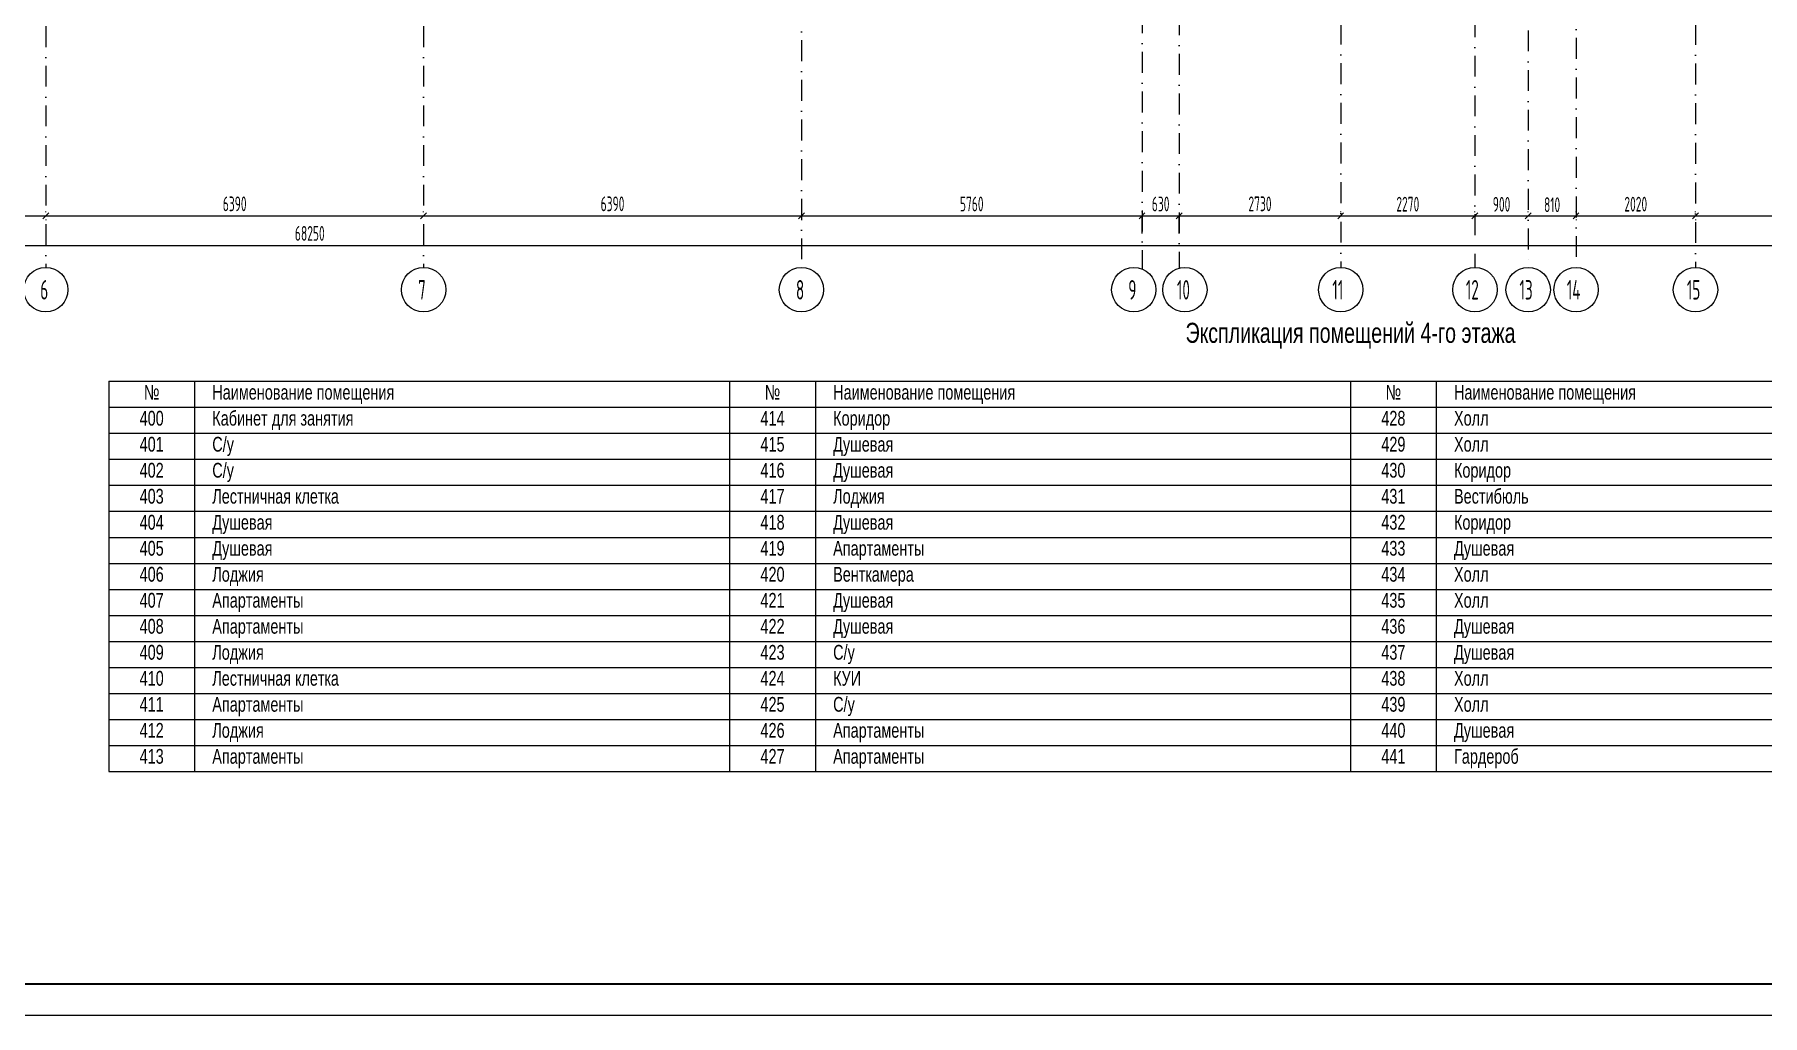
# Model space of a CAD drawing. Extents: x -1560602 to 321118, y -2308202 to -430103.
# Drawn here: x -1522256 to -1493034, y -2308202 to -2291608 of the extents above; entities that cross this region are included whole.
import ezdxf
from ezdxf.enums import TextEntityAlignment as Align

# ---------------------------------------------------------------- set-up
doc = ezdxf.new("R2010")
doc.units = 0
doc.header["$MEASUREMENT"] = 0
doc.header["$PDSIZE"] = -5
doc.linetypes.add('Dot & Dashed', pattern=[670.277762, 352.777767, -176.388884, 0, -141.111112])
doc.linetypes.add('Штрихпунктирная', pattern=[0.670278, 0.352778, -0.176389, 0, -0.141111])
doc.layers.get('0').update_dxf_attribs({"color": 255, "linetype": 'CONTINUOUS'})
doc.layers.get('Defpoints').update_dxf_attribs({"linetype": 'CONTINUOUS'})
doc.layers.add('Оси', color=253, linetype='Dot & Dashed')
doc.layers.add('РАЗМЕРЫ', color=255, linetype='CONTINUOUS')
doc.layers.add('Экспликация помещений', color=7, linetype='Continuous', lineweight=18)
doc.styles.add('2', font='arial.ttf', dxfattribs={"height": 2})
doc.styles.add('GOST 2.304', font='CS_Gost2304.shx', dxfattribs={"width": 0.7})
doc.styles.get("Standard").update_dxf_attribs({"font": 'spds.shx', "width": 0.7, "height": 250})
doc.styles.add('СГЕНЕРИР_СТИЛЬ_1', font='')
doc.styles.get('СГЕНЕРИР_СТИЛЬ_1').set_extended_font_data('GOST_type_A')
doc.dimstyles.new('SPDS', dxfattribs={"dimscale": 100, "dimtxt": 2.5, "dimasz": 1, "dimexe": 0.75, "dimexo": 0.625, "dimtad": 1, "dimdec": 0, "dimtxsty": 'GOST 2.304', "dimblk": 'OBLIQUE', "dimcen": 2.5, "dimdle": 1, "dimadec": 0, "dimazin": 2, "dimtfac": 0.75, "dimtdec": 0, "dimtmove": 0, "dimatfit": 0, "dimfxl": 1, "dimtolj": 1, "dimarcsym": 1})

# ---------------------------------------------------------------- blocks, each defined once
blk = doc.blocks.new('ARROWHEAD_6')
at = {"color": 0, "linetype": 'Continuous', "lineweight": 0}
for p, q in [((0, 0), (-1, 0)), ((-0.5, -0.5), (0.5, 0.5))]:
    blk.add_line(p, q, dxfattribs=at)
blk = doc.blocks.new('_Oblique')
at = {"color": 0, "linetype": 'ByBlock', "lineweight": -2}
blk.add_line((-0.5, -0.5), (0.5, 0.5), dxfattribs=at)
blk = doc.blocks.new('*D200')
at = {"layer": 'Defpoints', "color": 0, "transparency": 16777216}
for p in [(-1528456, -2294674), (-1522066, -2294674), (-1522066, -2294674)]:
    blk.add_point(p, dxfattribs=at)
at = {"layer": 'РАЗМЕРЫ', "color": 0, "lineweight": -2, "transparency": 16777216}
for p, q in [((-1528556, -2294674), (-1521966, -2294674)), ((-1528456, -2294612), (-1528456, -2294599)), ((-1522066, -2294612), (-1522066, -2294599))]:
    blk.add_line(p, q, dxfattribs=at)
at = {"layer": 'РАЗМЕРЫ', "color": 0, "lineweight": -2, "transparency": 16777216, "xscale": 100, "yscale": 100, "zscale": 100, "rotation": 180}
blk.add_blockref('_Oblique', (-1528456, -2294674), dxfattribs=at)
at = {"layer": 'РАЗМЕРЫ', "color": 0, "lineweight": -2, "transparency": 16777216, "xscale": 100, "yscale": 100, "zscale": 100}
blk.add_blockref('_Oblique', (-1522066, -2294674), dxfattribs=at)
at = {"layer": 'РАЗМЕРЫ', "color": 0, "transparency": 16777216, "insert": (-1525261, -2294472), "char_height": 250, "attachment_point": 5}
blk.add_mtext('\\A1;6390', dxfattribs=at)
blk = doc.blocks.new('*D201')
at = {"layer": 'Defpoints', "color": 0, "transparency": 16777216}
for p in [(-1522066, -2294674), (-1515676, -2294674), (-1515676, -2294674)]:
    blk.add_point(p, dxfattribs=at)
at = {"layer": 'РАЗМЕРЫ', "color": 0, "lineweight": -2, "transparency": 16777216}
for p, q in [((-1522166, -2294674), (-1515576, -2294674)), ((-1522066, -2294737), (-1522066, -2294749)), ((-1515676, -2294612), (-1515676, -2294599))]:
    blk.add_line(p, q, dxfattribs=at)
at = {"layer": 'РАЗМЕРЫ', "color": 0, "lineweight": -2, "transparency": 16777216, "xscale": 100, "yscale": 100, "zscale": 100, "rotation": 180}
blk.add_blockref('_Oblique', (-1522066, -2294674), dxfattribs=at)
at = {"layer": 'РАЗМЕРЫ', "color": 0, "lineweight": -2, "transparency": 16777216, "xscale": 100, "yscale": 100, "zscale": 100}
blk.add_blockref('_Oblique', (-1515676, -2294674), dxfattribs=at)
at = {"layer": 'РАЗМЕРЫ', "color": 0, "transparency": 16777216, "insert": (-1518871, -2294472), "char_height": 250, "attachment_point": 5}
blk.add_mtext('\\A1;6390', dxfattribs=at)
blk = doc.blocks.new('*D202')
at = {"layer": 'Defpoints', "color": 0, "transparency": 16777216}
for p in [(-1515676, -2294674), (-1509286, -2294674), (-1509286, -2294674)]:
    blk.add_point(p, dxfattribs=at)
at = {"layer": 'РАЗМЕРЫ', "color": 0, "lineweight": -2, "transparency": 16777216}
for p, q in [((-1515776, -2294674), (-1509186, -2294674)), ((-1515676, -2294612), (-1515676, -2294599)), ((-1509286, -2294737), (-1509286, -2294749))]:
    blk.add_line(p, q, dxfattribs=at)
at = {"layer": 'РАЗМЕРЫ', "color": 0, "lineweight": -2, "transparency": 16777216, "xscale": 100, "yscale": 100, "zscale": 100, "rotation": 180}
blk.add_blockref('_Oblique', (-1515676, -2294674), dxfattribs=at)
at = {"layer": 'РАЗМЕРЫ', "color": 0, "lineweight": -2, "transparency": 16777216, "xscale": 100, "yscale": 100, "zscale": 100}
blk.add_blockref('_Oblique', (-1509286, -2294674), dxfattribs=at)
at = {"layer": 'РАЗМЕРЫ', "color": 0, "transparency": 16777216, "insert": (-1512481, -2294472), "char_height": 250, "attachment_point": 5}
blk.add_mtext('\\A1;6390', dxfattribs=at)
blk = doc.blocks.new('*D203')
at = {"layer": 'Defpoints', "color": 0, "transparency": 16777216}
for p in [(-1509286, -2294674), (-1503526, -2294674), (-1503526, -2294674)]:
    blk.add_point(p, dxfattribs=at)
at = {"layer": 'РАЗМЕРЫ', "color": 0, "lineweight": -2, "transparency": 16777216}
for p, q in [((-1509386, -2294674), (-1503426, -2294674)), ((-1509286, -2294737), (-1509286, -2294749)), ((-1503526, -2294737), (-1503526, -2294749))]:
    blk.add_line(p, q, dxfattribs=at)
at = {"layer": 'РАЗМЕРЫ', "color": 0, "lineweight": -2, "transparency": 16777216, "xscale": 100, "yscale": 100, "zscale": 100, "rotation": 180}
blk.add_blockref('_Oblique', (-1509286, -2294674), dxfattribs=at)
at = {"layer": 'РАЗМЕРЫ', "color": 0, "lineweight": -2, "transparency": 16777216, "xscale": 100, "yscale": 100, "zscale": 100}
blk.add_blockref('_Oblique', (-1503526, -2294674), dxfattribs=at)
at = {"layer": 'РАЗМЕРЫ', "color": 0, "transparency": 16777216, "insert": (-1506406, -2294474), "char_height": 250, "attachment_point": 5}
blk.add_mtext('\\A1;5760', dxfattribs=at)
blk = doc.blocks.new('*D204')
at = {"layer": 'Defpoints', "color": 0, "transparency": 16777216}
for p in [(-1503526, -2294674), (-1502896, -2294670), (-1502896, -2294674)]:
    blk.add_point(p, dxfattribs=at)
at = {"layer": 'РАЗМЕРЫ', "color": 0, "lineweight": -2, "transparency": 16777216}
for p, q in [((-1503626, -2294674), (-1502796, -2294674)), ((-1503526, -2294612), (-1503526, -2294599)), ((-1502896, -2294733), (-1502896, -2294749))]:
    blk.add_line(p, q, dxfattribs=at)
at = {"layer": 'РАЗМЕРЫ', "color": 0, "lineweight": -2, "transparency": 16777216, "xscale": 100, "yscale": 100, "zscale": 100, "rotation": 180}
blk.add_blockref('_Oblique', (-1503526, -2294674), dxfattribs=at)
at = {"layer": 'РАЗМЕРЫ', "color": 0, "lineweight": -2, "transparency": 16777216, "xscale": 100, "yscale": 100, "zscale": 100}
blk.add_blockref('_Oblique', (-1502896, -2294674), dxfattribs=at)
at = {"layer": 'РАЗМЕРЫ', "color": 0, "transparency": 16777216, "insert": (-1503211, -2294474), "char_height": 250, "attachment_point": 5}
blk.add_mtext('\\A1;630', dxfattribs=at)
blk = doc.blocks.new('*D205')
at = {"layer": 'Defpoints', "color": 0, "transparency": 16777216}
for p in [(-1502896, -2294670), (-1500166, -2294674), (-1500166, -2294674)]:
    blk.add_point(p, dxfattribs=at)
at = {"layer": 'РАЗМЕРЫ', "color": 0, "lineweight": -2, "transparency": 16777216}
for p, q in [((-1502996, -2294674), (-1500066, -2294674)), ((-1502896, -2294733), (-1502896, -2294749)), ((-1500166, -2294612), (-1500166, -2294599))]:
    blk.add_line(p, q, dxfattribs=at)
at = {"layer": 'РАЗМЕРЫ', "color": 0, "lineweight": -2, "transparency": 16777216, "xscale": 100, "yscale": 100, "zscale": 100, "rotation": 180}
blk.add_blockref('_Oblique', (-1502896, -2294674), dxfattribs=at)
at = {"layer": 'РАЗМЕРЫ', "color": 0, "lineweight": -2, "transparency": 16777216, "xscale": 100, "yscale": 100, "zscale": 100}
blk.add_blockref('_Oblique', (-1500166, -2294674), dxfattribs=at)
at = {"layer": 'РАЗМЕРЫ', "color": 0, "transparency": 16777216, "insert": (-1501531, -2294472), "char_height": 250, "attachment_point": 5}
blk.add_mtext('\\A1;2730', dxfattribs=at)
blk = doc.blocks.new('*D206')
at = {"layer": 'Defpoints', "color": 0, "transparency": 16777216}
for p in [(-1500166, -2294674), (-1497896, -2294674), (-1497896, -2294674)]:
    blk.add_point(p, dxfattribs=at)
at = {"layer": 'РАЗМЕРЫ', "color": 0, "lineweight": -2, "transparency": 16777216}
for p, q in [((-1500266, -2294674), (-1497796, -2294674)), ((-1500166, -2294612), (-1500166, -2294599)), ((-1497896, -2294612), (-1497896, -2294599))]:
    blk.add_line(p, q, dxfattribs=at)
at = {"layer": 'РАЗМЕРЫ', "color": 0, "lineweight": -2, "transparency": 16777216, "xscale": 100, "yscale": 100, "zscale": 100, "rotation": 180}
blk.add_blockref('_Oblique', (-1500166, -2294674), dxfattribs=at)
at = {"layer": 'РАЗМЕРЫ', "color": 0, "lineweight": -2, "transparency": 16777216, "xscale": 100, "yscale": 100, "zscale": 100}
blk.add_blockref('_Oblique', (-1497896, -2294674), dxfattribs=at)
at = {"layer": 'РАЗМЕРЫ', "color": 0, "transparency": 16777216, "insert": (-1499031, -2294477), "char_height": 250, "attachment_point": 5}
blk.add_mtext('\\A1;2270', dxfattribs=at)
blk = doc.blocks.new('*D207')
at = {"layer": 'Defpoints', "color": 0, "transparency": 16777216}
for p in [(-1497896, -2294674), (-1496996, -2294674), (-1496996, -2294674)]:
    blk.add_point(p, dxfattribs=at)
at = {"layer": 'РАЗМЕРЫ', "color": 0, "lineweight": -2, "transparency": 16777216}
for p, q in [((-1497996, -2294674), (-1496896, -2294674)), ((-1497896, -2294612), (-1497896, -2294599)), ((-1496996, -2294612), (-1496996, -2294599))]:
    blk.add_line(p, q, dxfattribs=at)
at = {"layer": 'РАЗМЕРЫ', "color": 0, "lineweight": -2, "transparency": 16777216, "xscale": 100, "yscale": 100, "zscale": 100, "rotation": 180}
blk.add_blockref('_Oblique', (-1497896, -2294674), dxfattribs=at)
at = {"layer": 'РАЗМЕРЫ', "color": 0, "lineweight": -2, "transparency": 16777216, "xscale": 100, "yscale": 100, "zscale": 100}
blk.add_blockref('_Oblique', (-1496996, -2294674), dxfattribs=at)
at = {"layer": 'РАЗМЕРЫ', "color": 0, "transparency": 16777216, "insert": (-1497446, -2294480), "char_height": 250, "attachment_point": 5}
blk.add_mtext('\\A1;900', dxfattribs=at)
blk = doc.blocks.new('*D208')
at = {"layer": 'Defpoints', "color": 0, "transparency": 16777216}
for p in [(-1496996, -2294674), (-1496186, -2294674), (-1496186, -2294674)]:
    blk.add_point(p, dxfattribs=at)
at = {"layer": 'РАЗМЕРЫ', "color": 0, "lineweight": -2, "transparency": 16777216}
for p, q in [((-1497096, -2294674), (-1496086, -2294674)), ((-1496996, -2294612), (-1496996, -2294599)), ((-1496186, -2294737), (-1496186, -2294749))]:
    blk.add_line(p, q, dxfattribs=at)
at = {"layer": 'РАЗМЕРЫ', "color": 0, "lineweight": -2, "transparency": 16777216, "xscale": 100, "yscale": 100, "zscale": 100, "rotation": 180}
blk.add_blockref('_Oblique', (-1496996, -2294674), dxfattribs=at)
at = {"layer": 'РАЗМЕРЫ', "color": 0, "lineweight": -2, "transparency": 16777216, "xscale": 100, "yscale": 100, "zscale": 100}
blk.add_blockref('_Oblique', (-1496186, -2294674), dxfattribs=at)
at = {"layer": 'РАЗМЕРЫ', "color": 0, "transparency": 16777216, "insert": (-1496591, -2294487), "char_height": 250, "attachment_point": 5}
blk.add_mtext('\\A1;810', dxfattribs=at)
blk = doc.blocks.new('*D209')
at = {"layer": 'Defpoints', "color": 0, "transparency": 16777216}
for p in [(-1496186, -2294674), (-1494166, -2294674), (-1494166, -2294674)]:
    blk.add_point(p, dxfattribs=at)
at = {"layer": 'РАЗМЕРЫ', "color": 0, "lineweight": -2, "transparency": 16777216}
for p, q in [((-1496286, -2294674), (-1494066, -2294674)), ((-1496186, -2294612), (-1496186, -2294599)), ((-1494166, -2294612), (-1494166, -2294599))]:
    blk.add_line(p, q, dxfattribs=at)
at = {"layer": 'РАЗМЕРЫ', "color": 0, "lineweight": -2, "transparency": 16777216, "xscale": 100, "yscale": 100, "zscale": 100, "rotation": 180}
blk.add_blockref('_Oblique', (-1496186, -2294674), dxfattribs=at)
at = {"layer": 'РАЗМЕРЫ', "color": 0, "lineweight": -2, "transparency": 16777216, "xscale": 100, "yscale": 100, "zscale": 100}
blk.add_blockref('_Oblique', (-1494166, -2294674), dxfattribs=at)
at = {"layer": 'РАЗМЕРЫ', "color": 0, "transparency": 16777216, "insert": (-1495176, -2294477), "char_height": 250, "attachment_point": 5}
blk.add_mtext('\\A1;2020', dxfattribs=at)
blk = doc.blocks.new('*D210')
at = {"layer": 'Defpoints', "color": 0, "transparency": 16777216}
for p in [(-1494166, -2294674), (-1491126, -2294674), (-1491126, -2294674)]:
    blk.add_point(p, dxfattribs=at)
at = {"layer": 'РАЗМЕРЫ', "color": 0, "lineweight": -2, "transparency": 16777216}
for p, q in [((-1494266, -2294674), (-1491026, -2294674)), ((-1494166, -2294737), (-1494166, -2294749)), ((-1491126, -2294612), (-1491126, -2294599))]:
    blk.add_line(p, q, dxfattribs=at)
at = {"layer": 'РАЗМЕРЫ', "color": 0, "lineweight": -2, "transparency": 16777216, "xscale": 100, "yscale": 100, "zscale": 100, "rotation": 180}
blk.add_blockref('_Oblique', (-1494166, -2294674), dxfattribs=at)
at = {"layer": 'РАЗМЕРЫ', "color": 0, "lineweight": -2, "transparency": 16777216, "xscale": 100, "yscale": 100, "zscale": 100}
blk.add_blockref('_Oblique', (-1491126, -2294674), dxfattribs=at)
at = {"layer": 'РАЗМЕРЫ', "color": 0, "transparency": 16777216, "insert": (-1492646, -2294482), "char_height": 250, "attachment_point": 5}
blk.add_mtext('\\A1;3040', dxfattribs=at)
blk = doc.blocks.new('*D214')
at = {"layer": 'Defpoints', "color": 0, "transparency": 16777216}
for p in [(-1551726, -2295174), (-1483476, -2295174), (-1483476, -2295174)]:
    blk.add_point(p, dxfattribs=at)
at = {"layer": 'РАЗМЕРЫ', "color": 0, "lineweight": -2, "transparency": 16777216}
for p, q in [((-1551726, -2295111), (-1551726, -2295099)), ((-1483476, -2295111), (-1483476, -2295099)), ((-1551826, -2295174), (-1483376, -2295174))]:
    blk.add_line(p, q, dxfattribs=at)
at = {"layer": 'РАЗМЕРЫ', "color": 0, "lineweight": -2, "transparency": 16777216, "xscale": 100, "yscale": 100, "zscale": 100, "rotation": 180}
blk.add_blockref('_Oblique', (-1551726, -2295174), dxfattribs=at)
at = {"layer": 'РАЗМЕРЫ', "color": 0, "lineweight": -2, "transparency": 16777216, "xscale": 100, "yscale": 100, "zscale": 100}
blk.add_blockref('_Oblique', (-1483476, -2295174), dxfattribs=at)
at = {"layer": 'РАЗМЕРЫ', "color": 0, "transparency": 16777216, "insert": (-1517601, -2294972), "char_height": 250, "attachment_point": 5}
blk.add_mtext('\\A1;68250', dxfattribs=at)

msp = doc.modelspace()

# ---------------------------------------------------------------- linework, layer by layer
at = {"color": 0, "lineweight": 35, "ltscale": 100}
msp.add_line((-1477001.6, -2307671.1), (-1558501.6, -2307671.1), dxfattribs=at)
at = {"layer": 'Defpoints', "color": 0, "linetype": 'Continuous', "ltscale": 100}
msp.add_line((-1476440.2, -2308202.4), (-1560601.6, -2308202.4), dxfattribs=at)
at = {"layer": 'Оси', "color": 0, "linetype": 'Штрихпунктирная', "lineweight": -3, "ltscale": 1000}
for p, q in [((-1500165.7, -2238463.9), (-1500165.7, -2295548.9)), ((-1503525.7, -2240283.9), (-1503525.7, -2295575.6)), ((-1496995.7, -2240589.6), (-1496995.7, -2295548.9)), ((-1494165.7, -2246513.9), (-1494165.7, -2295548.9)), ((-1497895.7, -2268503.9), (-1497895.7, -2295548.9)), ((-1522065.7, -2269343.9), (-1522065.7, -2295548.9)), ((-1515675.7, -2269343.9), (-1515675.7, -2295548.9)), ((-1509285.7, -2269582.6), (-1509285.7, -2295548.9)), ((-1496185.7, -2270213.9), (-1496185.7, -2295548.9)), ((-1502895.7, -2272493.6), (-1502895.7, -2295560.8))]:
    msp.add_line(p, q, dxfattribs=at)
at = {"layer": 'Оси', "color": 0, "linetype": 'Continuous'}
for p, q in [((-1528455.6, -2294674.4), (-1522065.9, -2294674.4)), ((-1522065.6, -2294674.4), (-1515675.9, -2294674.4)), ((-1515675.6, -2294674.4), (-1509285.9, -2294674.4)), ((-1509285.6, -2294674.4), (-1503525.9, -2294674.4)), ((-1503525.7, -2294973.8), (-1503525.7, -2294674.2)), ((-1503525.7, -2294973.8), (-1503525.7, -2294674.2)), ((-1503525.6, -2294674.4), (-1502895.9, -2294674.4)), ((-1502895.7, -2294973.8), (-1502895.7, -2294674.2)), ((-1502895.7, -2294973.8), (-1502895.7, -2294674.2)), ((-1502895.6, -2294674.4), (-1500165.9, -2294674.4)), ((-1500165.6, -2294674.4), (-1497895.9, -2294674.4)), ((-1497895.6, -2294674.4), (-1496995.9, -2294674.4)), ((-1496995.6, -2294674.4), (-1496185.9, -2294674.4)), ((-1496185.6, -2294674.4), (-1494165.9, -2294674.4)), ((-1494165.6, -2294674.4), (-1491125.9, -2294674.4)), ((-1551725.6, -2295173.9), (-1483475.9, -2295173.9))]:
    msp.add_line(p, q, dxfattribs=at)
at = {"layer": 'Оси', "color": 0, "linetype": 'Continuous', "ltscale": 100}
for centre in [(-1522065.7, -2295923.9), (-1515675.7, -2295923.9), (-1509285.7, -2295923.9), (-1503664.8, -2295923.9), (-1502801.9, -2295923.9), (-1500165.7, -2295923.9), (-1497895.7, -2295923.9), (-1496995.7, -2295923.9), (-1496185.7, -2295923.9), (-1494165.7, -2295923.9)]:
    msp.add_circle(centre, 375, dxfattribs=at)
at = {"layer": 'Экспликация помещений', "lineweight": 18}
for p, q in [((-1521000, -2297473.9), (-1521000, -2304073.9)), ((-1521000, -2297473.9), (-1479000, -2297473.9)), ((-1519550, -2297473.9), (-1519550, -2304073.9)), ((-1510500, -2297473.9), (-1510500, -2304073.9)), ((-1509050, -2297473.9), (-1509050, -2304073.9)), ((-1500000, -2297473.9), (-1500000, -2304073.9)), ((-1498550, -2297473.9), (-1498550, -2304073.9)), ((-1521000, -2297913.9), (-1479000, -2297913.9)), ((-1521000, -2298353.9), (-1479000, -2298353.9)), ((-1521000, -2298793.9), (-1479000, -2298793.9)), ((-1521000, -2299233.9), (-1479000, -2299233.9)), ((-1521000, -2299673.9), (-1479000, -2299673.9)), ((-1521000, -2300113.9), (-1479000, -2300113.9)), ((-1521000, -2300553.9), (-1479000, -2300553.9)), ((-1521000, -2300993.9), (-1479000, -2300993.9)), ((-1521000, -2301433.9), (-1479000, -2301433.9)), ((-1521000, -2301873.9), (-1479000, -2301873.9)), ((-1521000, -2302313.9), (-1479000, -2302313.9)), ((-1521000, -2302753.9), (-1479000, -2302753.9)), ((-1521000, -2303193.9), (-1479000, -2303193.9)), ((-1521000, -2303633.9), (-1479000, -2303633.9)), ((-1521000, -2304073.9), (-1479000, -2304073.9))]:
    msp.add_line(p, q, dxfattribs=at)

# ---------------------------------------------------------------- block references
at = {"layer": 'Оси', "color": 0, "xscale": 0.1425, "yscale": 0.1425, "zscale": 0.1425}
for p in [(-1522065.7, -2294674.4), (-1515675.7, -2294674.4), (-1509285.7, -2294674.4), (-1503525.7, -2294674.4), (-1502895.7, -2294674.4), (-1500165.7, -2294674.4), (-1497895.7, -2294674.4), (-1496995.7, -2294674.4), (-1496185.7, -2294674.4), (-1494165.7, -2294674.4)]:
    msp.add_blockref('ARROWHEAD_6', p, dxfattribs=at)
at = {"layer": 'Оси', "color": 0, "xscale": 0.1425, "yscale": 0.1425, "zscale": 0.1425, "rotation": 180}
for p in [(-1522065.7, -2294674.4), (-1515675.7, -2294674.4), (-1509285.7, -2294674.4), (-1503525.7, -2294674.4), (-1502895.7, -2294674.4), (-1500165.7, -2294674.4), (-1497895.7, -2294674.4), (-1496995.7, -2294674.4), (-1496185.7, -2294674.4), (-1494165.7, -2294674.4)]:
    msp.add_blockref('ARROWHEAD_6', p, dxfattribs=at)

# ---------------------------------------------------------------- texts
at = {"layer": 'Оси', "color": 0, "linetype": 'Continuous', "width": 0.7}
for s, p in [('6', (-1522159.4, -2296091.3)), ('7', (-1515769.4, -2296091.3)), ('8', (-1509379.4, -2296091.3)), ('9', (-1503758.5, -2296091.3)), ('10', (-1502936.8, -2296091.3)), ('11', (-1500307, -2296091.3)), ('12', (-1498050.9, -2296091.3)), ('13', (-1497143.4, -2296091.3)), ('14', (-1496343.6, -2296091.3)), ('15', (-1494313, -2296091.3))]:
    msp.add_text(s, height=330, dxfattribs=at).set_placement(p)
at = {"layer": 'Оси', "color": 0, "ltscale": 100, "char_height": 0.23, "attachment_point": 5, "style": 'СГЕНЕРИР_СТИЛЬ_1'}
for s, insert in [('\\A1;6390000', (-1518870.7, -2294674.2)), ('\\A1;6390000', (-1512480.7, -2294674.2)), ('\\A1;5760000', (-1506405.7, -2294674.2)), ('\\A1;630000', (-1503210.7, -2294674.2)), ('\\A1;2730000', (-1501530.7, -2294674.2)), ('\\A1;2270000', (-1499030.7, -2294674.2)), ('\\A1;900000', (-1497445.7, -2294674.2)), ('\\A1;810000', (-1496590.7, -2294674.2)), ('\\A1;2020000', (-1495175.7, -2294674.2)), ('\\A1;68250000', (-1517600.7, -2295173.7))]:
    msp.add_mtext(s, dxfattribs=dict(at, insert=insert))
at = {"layer": 'Экспликация помещений', "style": '2', "width": 0.7}
for s, height, p in [('Экспликация помещений 4-го этажа', 340, (-1500000, -2296823.9)), ('№', 250, (-1520275, -2297783.9)), ('№', 250, (-1509775, -2297783.9)), ('№', 250, (-1499275, -2297783.9)), ('400', 250, (-1520275, -2298223.9)), ('414', 250, (-1509775, -2298223.9)), ('428', 250, (-1499275, -2298223.9)), ('401', 250, (-1520275, -2298663.9)), ('415', 250, (-1509775, -2298663.9)), ('429', 250, (-1499275, -2298663.9)), ('402', 250, (-1520275, -2299103.9)), ('416', 250, (-1509775, -2299103.9)), ('430', 250, (-1499275, -2299103.9)), ('403', 250, (-1520275, -2299543.9)), ('417', 250, (-1509775, -2299543.9)), ('431', 250, (-1499275, -2299543.9)), ('404', 250, (-1520275, -2299983.9)), ('418', 250, (-1509775, -2299983.9)), ('432', 250, (-1499275, -2299983.9)), ('405', 250, (-1520275, -2300423.9)), ('419', 250, (-1509775, -2300423.9)), ('433', 250, (-1499275, -2300423.9)), ('406', 250, (-1520275, -2300863.9)), ('420', 250, (-1509775, -2300863.9)), ('434', 250, (-1499275, -2300863.9)), ('407', 250, (-1520275, -2301303.9)), ('421', 250, (-1509775, -2301303.9)), ('435', 250, (-1499275, -2301303.9)), ('408', 250, (-1520275, -2301743.9)), ('422', 250, (-1509775, -2301743.9)), ('436', 250, (-1499275, -2301743.9)), ('409', 250, (-1520275, -2302183.9)), ('423', 250, (-1509775, -2302183.9)), ('437', 250, (-1499275, -2302183.9)), ('410', 250, (-1520275, -2302623.9)), ('424', 250, (-1509775, -2302623.9)), ('438', 250, (-1499275, -2302623.9)), ('411', 250, (-1520275, -2303063.9)), ('425', 250, (-1509775, -2303063.9)), ('439', 250, (-1499275, -2303063.9)), ('412', 250, (-1520275, -2303503.9)), ('426', 250, (-1509775, -2303503.9)), ('440', 250, (-1499275, -2303503.9)), ('413', 250, (-1520275, -2303943.9)), ('427', 250, (-1509775, -2303943.9)), ('441', 250, (-1499275, -2303943.9))]:
    msp.add_text(s, height=height, dxfattribs=at).set_placement(p, align=Align.CENTER)
for s, p in [('Наименование помещения', (-1519250, -2297783.9)), ('Наименование помещения', (-1508750, -2297783.9)), ('Наименование помещения', (-1498250, -2297783.9)), ('Кабинет для занятия', (-1519250, -2298223.9)), ('Коридор', (-1508750, -2298223.9)), ('Холл', (-1498250, -2298223.9)), ('С/у', (-1519250, -2298663.9)), ('Душевая', (-1508750, -2298663.9)), ('Холл', (-1498250, -2298663.9)), ('С/у', (-1519250, -2299103.9)), ('Душевая', (-1508750, -2299103.9)), ('Коридор', (-1498250, -2299103.9)), ('Лестничная клетка', (-1519250, -2299543.9)), ('Лоджия', (-1508750, -2299543.9)), ('Вестибюль', (-1498250, -2299543.9)), ('Душевая', (-1519250, -2299983.9)), ('Душевая', (-1508750, -2299983.9)), ('Коридор', (-1498250, -2299983.9)), ('Душевая', (-1519250, -2300423.9)), ('Апартаменты', (-1508750, -2300423.9)), ('Душевая', (-1498250, -2300423.9)), ('Лоджия', (-1519250, -2300863.9)), ('Венткамера', (-1508750, -2300863.9)), ('Холл', (-1498250, -2300863.9)), ('Апартаменты', (-1519250, -2301303.9)), ('Душевая', (-1508750, -2301303.9)), ('Холл', (-1498250, -2301303.9)), ('Апартаменты', (-1519250, -2301743.9)), ('Душевая', (-1508750, -2301743.9)), ('Душевая', (-1498250, -2301743.9)), ('Лоджия', (-1519250, -2302183.9)), ('С/у', (-1508750, -2302183.9)), ('Душевая', (-1498250, -2302183.9)), ('Лестничная клетка', (-1519250, -2302623.9)), ('КУИ', (-1508750, -2302623.9)), ('Холл', (-1498250, -2302623.9)), ('Апартаменты', (-1519250, -2303063.9)), ('С/у', (-1508750, -2303063.9)), ('Холл', (-1498250, -2303063.9)), ('Лоджия', (-1519250, -2303503.9)), ('Апартаменты', (-1508750, -2303503.9)), ('Душевая', (-1498250, -2303503.9)), ('Апартаменты', (-1519250, -2303943.9)), ('Апартаменты', (-1508750, -2303943.9)), ('Гардероб', (-1498250, -2303943.9))]:
    msp.add_text(s, height=250, dxfattribs=at).set_placement(p)

# ---------------------------------------------------------------- dimensions: what is measured, and where the dimension line sits
at = {"layer": 'РАЗМЕРЫ', "color": 0}
for base, p1, p2, picture, middle in [((-1522065.7, -2294674.4), (-1528455.7, -2294674.4), (-1522065.7, -2294674.4), '*D200', (-1525260.7, -2294472.4)), ((-1515675.7, -2294674.4), (-1522065.7, -2294674.2), (-1515675.7, -2294674.4), '*D201', (-1518870.7, -2294472.4)), ((-1509285.7, -2294674.4), (-1515675.9, -2294674.4), (-1509285.7, -2294674.2), '*D202', (-1512480.8, -2294472.4)), ((-1503525.7, -2294674.4), (-1509285.7, -2294674.4), (-1503525.7, -2294674.4), '*D203', (-1506405.7, -2294474.5)), ((-1502895.7, -2294674.4), (-1503525.7, -2294674.4), (-1502895.7, -2294670.3), '*D204', (-1503210.7, -2294474.5)), ((-1500165.7, -2294674.4), (-1502895.7, -2294670.3), (-1500165.7, -2294674.4), '*D205', (-1501530.7, -2294472)), ((-1497895.7, -2294674.4), (-1500165.7, -2294674.4), (-1497895.7, -2294674.4), '*D206', (-1499030.7, -2294477.2)), ((-1496995.7, -2294674.4), (-1497895.7, -2294674.4), (-1496995.7, -2294674.4), '*D207', (-1497445.7, -2294479.7)), ((-1496185.7, -2294674.4), (-1496995.7, -2294674.4), (-1496185.7, -2294674.4), '*D208', (-1496590.7, -2294486.9)), ((-1494165.7, -2294674.4), (-1496185.7, -2294674.4), (-1494165.7, -2294674.4), '*D209', (-1495175.7, -2294477.2)), ((-1491125.7, -2294674.4), (-1494165.7, -2294674.2), (-1491125.7, -2294674.4), '*D210', (-1492645.7, -2294481.7)), ((-1483475.9, -2295173.9), (-1551725.7, -2295173.9), (-1483475.9, -2295173.9), '*D214', (-1517600.8, -2294971.5))]:
    dim = msp.add_linear_dim(base=base, p1=p1, p2=p2, dimstyle='SPDS', override={"dimscale": 100, "dimlfac": 1, "dimtxsty": 'STANDARD', "dimtolj": 1}, dxfattribs=at)
    dim.commit()
    dim.dimension.update_dxf_attribs({"geometry": picture, "text_midpoint": middle})

doc.saveas('drawing.dxf')
